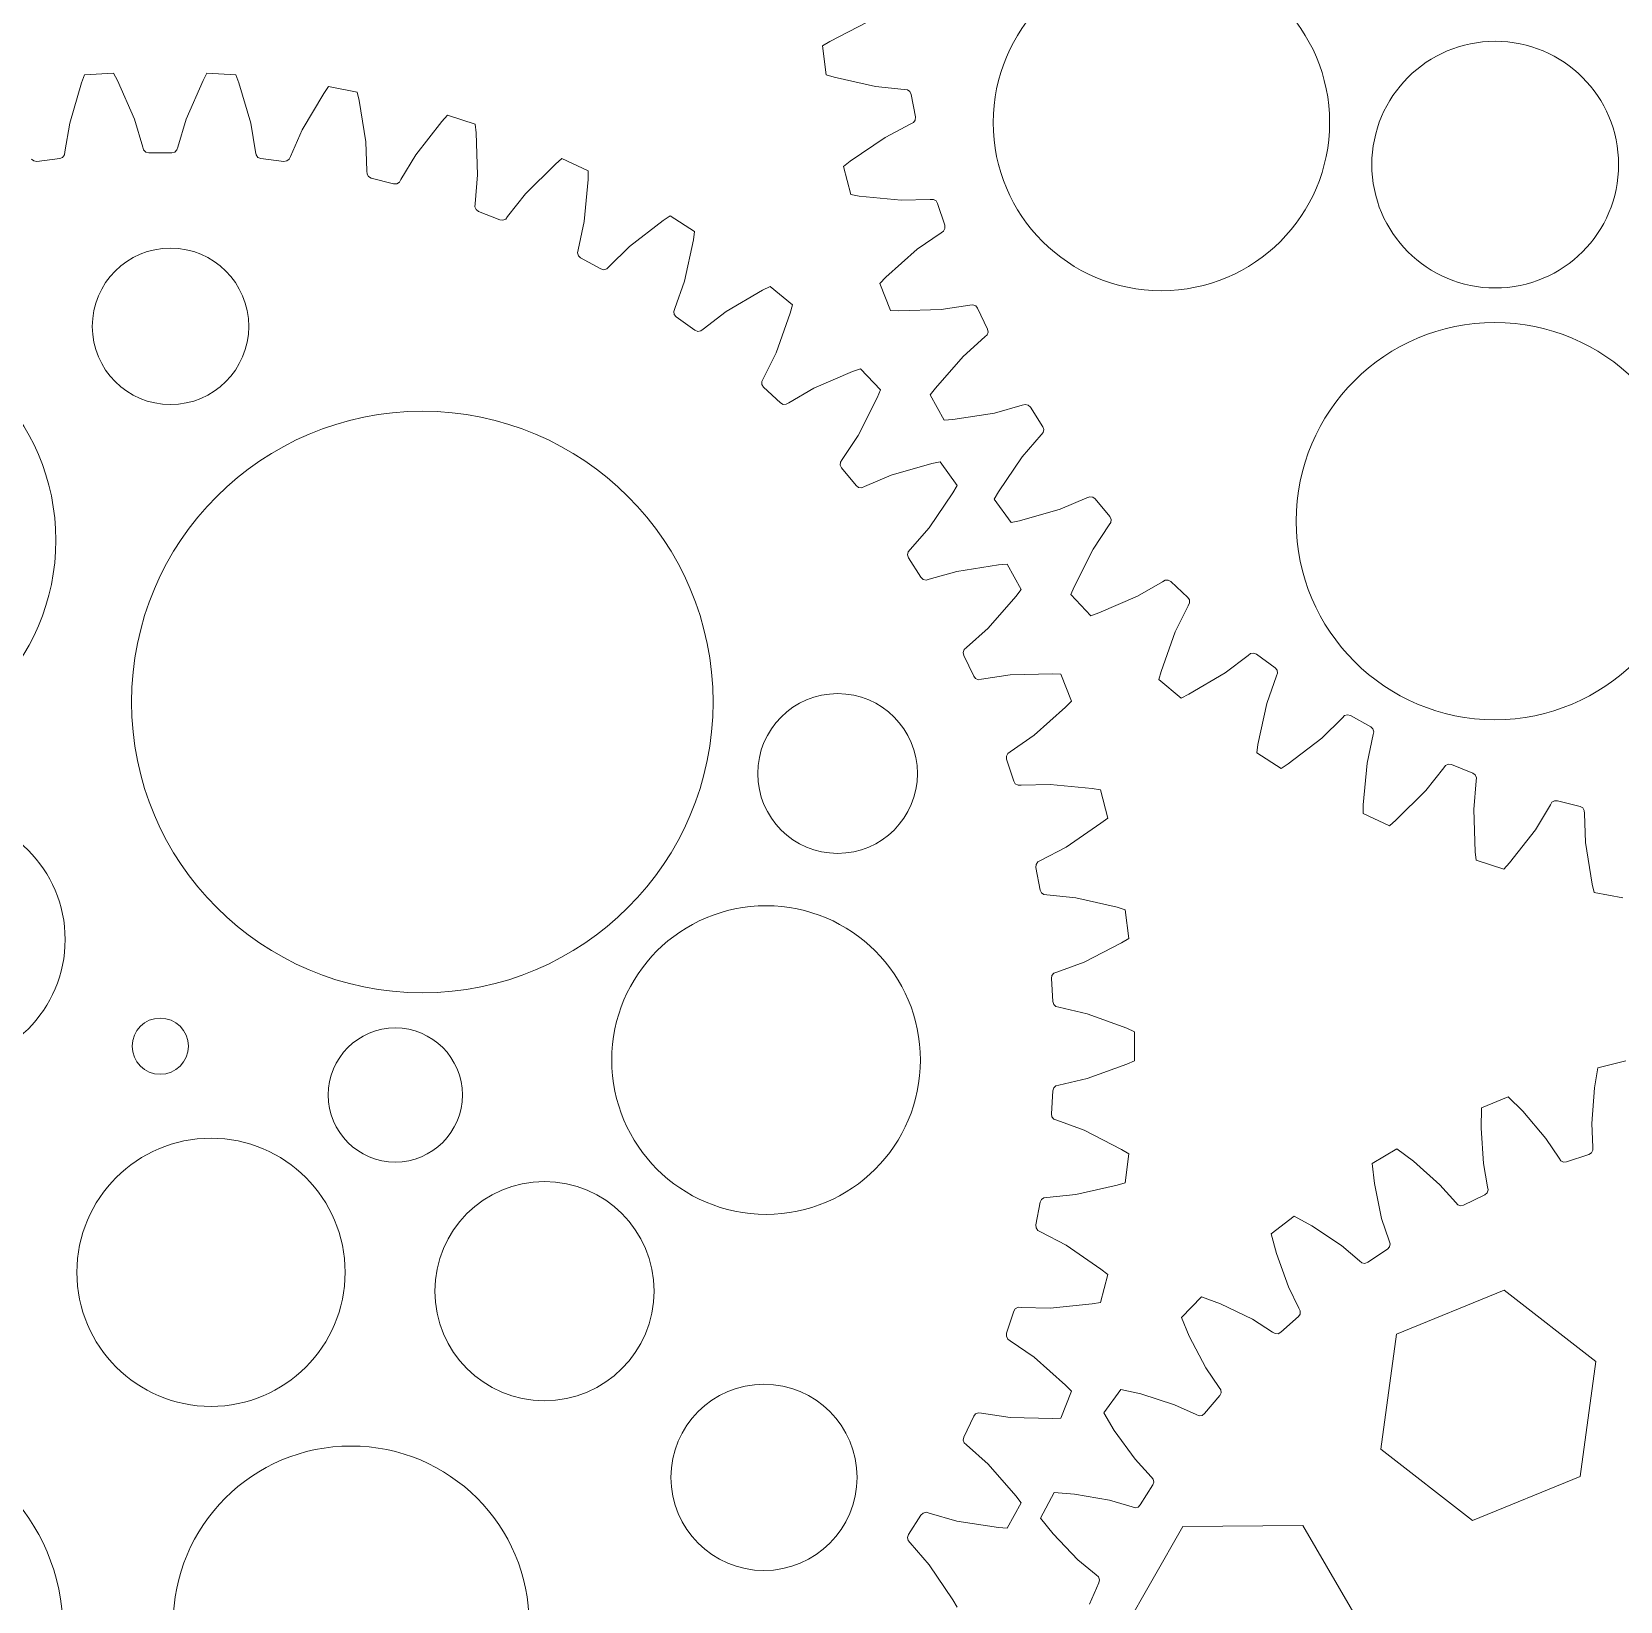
# Model space of a CAD drawing. Header units: millimetres. Extents: x -584 to 91, y -356 to 139.
# Drawn here: x -60.4 to 24.4, y -8.6 to 75.1 of the extents above; entities that cross this region are included whole.
import ezdxf

# ---------------------------------------------------------------- set-up
doc = ezdxf.new("R2010")
doc.units = ezdxf.units.MM
doc.layers.get('0').update_dxf_attribs({"linetype": 'CONTINUOUS'})

msp = doc.modelspace()

# ---------------------------------------------------------------- linework, layer by layer
at = {"color": 5, "lineweight": 0}
for p, q in [((-15.771, 75.652), (-17.773, 74.623)), ((-17.773, 74.623), (-18.162, 74.388)), ((-18.162, 74.388), (-17.968, 72.849)), ((-55.991, 72.94), (-57.539, 72.843)), ((-55.781, 72.537), (-55.991, 72.94)), ((-51.009, 72.94), (-51.219, 72.537)), ((-49.461, 72.843), (-51.009, 72.94)), ((-57.696, 72.417), (-58.332, 70.258)), ((-57.539, 72.843), (-57.696, 72.417)), ((-54.88, 70.475), (-55.781, 72.537)), ((-51.219, 72.537), (-52.12, 70.475)), ((-49.304, 72.417), (-49.461, 72.843)), ((-48.668, 70.258), (-49.304, 72.417)), ((-44.519, 72.219), (-44.778, 71.845)), ((-42.996, 71.928), (-44.519, 72.219)), ((-17.968, 72.849), (-17.532, 72.718)), ((-17.532, 72.718), (-15.338, 72.22)), ((-15.338, 72.22), (-13.797, 72.061)), ((-13.797, 72.061), (-13.635, 72.046)), ((-13.635, 72.046), (-13.502, 71.953)), ((-44.778, 71.845), (-45.93, 69.912)), ((-42.892, 71.485), (-42.996, 71.928)), ((-42.532, 69.264), (-42.892, 71.485)), ((-13.502, 71.953), (-13.433, 71.805)), ((-13.433, 71.805), (-13.203, 70.596)), ((-54.435, 68.991), (-54.88, 70.475)), ((-52.12, 70.475), (-52.565, 68.991)), ((-38.17, 70.689), (-38.474, 70.351)), ((-36.695, 70.21), (-38.17, 70.689)), ((-13.212, 70.433), (-13.301, 70.297)), ((-13.203, 70.596), (-13.212, 70.433)), ((-58.332, 70.258), (-58.587, 68.73)), ((-48.413, 68.73), (-48.668, 70.258)), ((-45.93, 69.912), (-46.558, 68.495)), ((-38.474, 70.351), (-39.86, 68.578)), ((-36.649, 69.758), (-36.695, 70.21)), ((-36.57, 67.509), (-36.649, 69.758)), ((-14.821, 69.509), (-16.678, 68.238)), ((-13.446, 70.224), (-14.821, 69.509)), ((-13.301, 70.297), (-13.446, 70.224)), ((-58.587, 68.73), (-58.612, 68.569)), ((-54.39, 68.835), (-54.435, 68.991)), ((-54.273, 68.722), (-54.39, 68.835)), ((-54.116, 68.682), (-54.273, 68.722)), ((-52.884, 68.682), (-54.116, 68.682)), ((-52.727, 68.722), (-52.884, 68.682)), ((-52.61, 68.835), (-52.727, 68.722)), ((-52.565, 68.991), (-52.61, 68.835)), ((-48.388, 68.569), (-48.413, 68.73)), ((-42.471, 67.716), (-42.532, 69.264)), ((-60.248, 68.248), (-60.378, 68.346)), ((-60.087, 68.229), (-60.248, 68.248)), ((-58.865, 68.383), (-60.087, 68.229)), ((-58.714, 68.442), (-58.865, 68.383)), ((-58.612, 68.569), (-58.714, 68.442)), ((-48.286, 68.442), (-48.388, 68.569)), ((-48.135, 68.383), (-48.286, 68.442)), ((-46.913, 68.229), (-48.135, 68.383)), ((-46.752, 68.248), (-46.913, 68.229)), ((-46.622, 68.346), (-46.752, 68.248)), ((-46.558, 68.495), (-46.622, 68.346)), ((-39.86, 68.578), (-40.66, 67.251)), ((-32.407, 68.079), (-34.004, 66.493)), ((-32.064, 68.376), (-32.407, 68.079)), ((-30.66, 67.716), (-32.064, 68.376)), ((-16.678, 68.238), (-17.034, 67.956)), ((-17.034, 67.956), (-16.648, 66.454)), ((-42.466, 67.553), (-42.471, 67.716)), ((-42.381, 67.415), (-42.466, 67.553)), ((-42.238, 67.337), (-42.381, 67.415)), ((-41.046, 67.031), (-42.238, 67.337)), ((-40.883, 67.03), (-41.046, 67.031)), ((-40.742, 67.11), (-40.883, 67.03)), ((-40.66, 67.251), (-40.742, 67.11)), ((-36.703, 65.965), (-36.57, 67.509)), ((-30.874, 65.02), (-30.67, 67.261)), ((-30.67, 67.261), (-30.66, 67.716)), ((-34.004, 66.493), (-34.964, 65.277)), ((-16.648, 66.454), (-16.2, 66.378)), ((-16.2, 66.378), (-13.961, 66.159)), ((-13.961, 66.159), (-12.411, 66.194)), ((-12.411, 66.194), (-12.249, 66.2)), ((-12.249, 66.2), (-12.105, 66.124)), ((-12.105, 66.124), (-12.019, 65.986)), ((-36.719, 65.803), (-36.703, 65.965)), ((-36.652, 65.655), (-36.719, 65.803)), ((-36.52, 65.56), (-36.652, 65.655)), ((-35.375, 65.107), (-36.52, 65.56)), ((-34.964, 65.277), (-35.063, 65.148)), ((-26.295, 65.316), (-26.673, 65.064)), ((-24.985, 64.485), (-26.295, 65.316)), ((-12.019, 65.986), (-11.639, 64.815)), ((-35.213, 65.086), (-35.375, 65.107)), ((-35.063, 65.148), (-35.213, 65.086)), ((-31.199, 63.505), (-30.874, 65.02)), ((-26.673, 65.064), (-28.456, 63.691)), ((-25.052, 64.035), (-24.985, 64.485)), ((-11.699, 64.507), (-11.834, 64.416)), ((-11.627, 64.653), (-11.699, 64.507)), ((-11.639, 64.815), (-11.627, 64.653)), ((-28.456, 63.691), (-29.561, 62.604)), ((-25.535, 61.837), (-25.052, 64.035)), ((-11.834, 64.416), (-13.108, 63.534)), ((-31.236, 63.347), (-31.199, 63.505)), ((-31.188, 63.191), (-31.236, 63.347)), ((-31.069, 63.081), (-31.188, 63.191)), ((-29.989, 62.488), (-31.069, 63.081)), ((-13.108, 63.534), (-14.791, 62.04)), ((-29.832, 62.446), (-29.989, 62.488)), ((-29.675, 62.489), (-29.832, 62.446)), ((-29.561, 62.604), (-29.675, 62.489)), ((-14.791, 62.04), (-15.109, 61.716)), ((-26.048, 60.375), (-25.535, 61.837)), ((-21.362, 61.354), (-23.303, 60.215)), ((-20.955, 61.556), (-21.362, 61.354)), ((-19.76, 60.568), (-20.955, 61.556)), ((-15.109, 61.716), (-14.538, 60.274)), ((-26.104, 60.222), (-26.048, 60.375)), ((-26.076, 60.062), (-26.104, 60.222)), ((-23.303, 60.215), (-24.535, 59.276)), ((-19.883, 60.13), (-19.76, 60.568)), ((-14.538, 60.274), (-14.084, 60.255)), ((-14.084, 60.255), (-11.834, 60.318)), ((-11.834, 60.318), (-10.302, 60.548)), ((-10.302, 60.548), (-10.142, 60.574)), ((-10.142, 60.574), (-9.99, 60.516)), ((-9.99, 60.516), (-9.887, 60.39)), ((-9.887, 60.39), (-9.362, 59.276)), ((-25.971, 59.938), (-26.076, 60.062)), ((-24.975, 59.214), (-25.971, 59.938)), ((-20.638, 58.01), (-19.883, 60.13)), ((-24.824, 59.153), (-24.975, 59.214)), ((-24.663, 59.176), (-24.824, 59.153)), ((-24.535, 59.276), (-24.663, 59.176)), ((-9.506, 58.856), (-10.66, 57.821)), ((-9.384, 58.963), (-9.506, 58.856)), ((-9.331, 59.116), (-9.384, 58.963)), ((-9.362, 59.276), (-9.331, 59.116)), ((-21.329, 56.624), (-20.638, 58.01)), ((-10.66, 57.821), (-12.142, 56.128)), ((-16.558, 57.008), (-18.626, 56.121)), ((-16.129, 57.158), (-16.558, 57.008)), ((-15.067, 56.027), (-16.129, 57.158)), ((-21.404, 56.479), (-21.329, 56.624)), ((-21.396, 56.317), (-21.404, 56.479)), ((-21.308, 56.18), (-21.396, 56.317)), ((-20.41, 55.337), (-21.308, 56.18)), ((-18.626, 56.121), (-19.966, 55.344)), ((-15.244, 55.609), (-15.067, 56.027)), ((-12.142, 56.128), (-12.417, 55.766)), ((-20.269, 55.258), (-20.41, 55.337)), ((-20.106, 55.261), (-20.269, 55.258)), ((-19.966, 55.344), (-20.106, 55.261)), ((-16.258, 53.6), (-15.244, 55.609)), ((-12.417, 55.766), (-11.67, 54.407)), ((-8.993, 54.79), (-7.502, 55.21)), ((-7.502, 55.21), (-7.346, 55.256)), ((-7.346, 55.256), (-7.188, 55.218)), ((-7.188, 55.218), (-7.07, 55.106)), ((-7.07, 55.106), (-6.41, 54.066)), ((-11.67, 54.407), (-11.217, 54.446)), ((-11.217, 54.446), (-8.993, 54.79)), ((-17.118, 52.311), (-16.258, 53.6)), ((-6.5, 53.631), (-7.514, 52.46)), ((-6.392, 53.752), (-6.5, 53.631)), ((-6.41, 54.066), (-6.359, 53.912)), ((-6.359, 53.912), (-6.392, 53.752)), ((-17.223, 52.015), (-17.21, 52.177)), ((-17.153, 51.868), (-17.223, 52.015)), ((-17.21, 52.177), (-17.118, 52.311)), ((-16.368, 50.919), (-17.153, 51.868)), ((-12.336, 52.094), (-14.499, 51.474)), ((-11.892, 52.189), (-12.336, 52.094)), ((-10.98, 50.934), (-11.892, 52.189)), ((-7.514, 52.46), (-8.773, 50.594)), ((-16.237, 50.823), (-16.368, 50.919)), ((-15.926, 50.87), (-16.075, 50.805)), ((-14.499, 51.474), (-15.926, 50.87)), ((-11.208, 50.541), (-10.98, 50.934)), ((-16.075, 50.805), (-16.237, 50.823)), ((-12.466, 48.675), (-11.208, 50.541)), ((-8.773, 50.594), (-9, 50.201)), ((-9, 50.201), (-8.089, 48.946)), ((-5.481, 49.662), (-4.054, 50.265)), ((-4.054, 50.265), (-3.905, 50.33)), ((-3.905, 50.33), (-3.744, 50.312)), ((-3.744, 50.312), (-3.613, 50.216)), ((-3.613, 50.216), (-2.828, 49.267)), ((-7.645, 49.041), (-5.481, 49.662)), ((-2.828, 49.267), (-2.758, 49.12)), ((-13.481, 47.504), (-12.466, 48.675)), ((-8.089, 48.946), (-7.645, 49.041)), ((-2.862, 48.824), (-3.722, 47.535)), ((-2.77, 48.958), (-2.862, 48.824)), ((-2.758, 49.12), (-2.77, 48.958)), ((-13.589, 47.383), (-13.481, 47.504)), ((-3.722, 47.535), (-4.737, 45.527)), ((-13.622, 47.224), (-13.589, 47.383)), ((-13.571, 47.069), (-13.622, 47.224)), ((-12.911, 46.029), (-13.571, 47.069)), ((-8.763, 46.689), (-10.987, 46.345)), ((-8.311, 46.728), (-8.763, 46.689)), ((-7.564, 45.369), (-8.311, 46.728)), ((-12.793, 45.917), (-12.911, 46.029)), ((-12.635, 45.879), (-12.793, 45.917)), ((-12.479, 45.925), (-12.635, 45.879)), ((-10.987, 46.345), (-12.479, 45.925)), ((-1.354, 45.014), (-0.014, 45.791)), ((-0.014, 45.791), (0.125, 45.875)), ((0.125, 45.875), (0.288, 45.877)), ((0.288, 45.877), (0.43, 45.798)), ((0.43, 45.798), (1.328, 44.955)), ((-9.321, 43.314), (-7.839, 45.007)), ((-7.839, 45.007), (-7.564, 45.369)), ((-4.737, 45.527), (-4.913, 45.108)), ((-4.913, 45.108), (-3.852, 43.977)), ((-3.423, 44.127), (-1.354, 45.014)), ((1.328, 44.955), (1.416, 44.818)), ((-3.852, 43.977), (-3.423, 44.127)), ((1.349, 44.511), (0.657, 43.125)), ((1.423, 44.656), (1.349, 44.511)), ((1.416, 44.818), (1.423, 44.656)), ((-10.475, 42.279), (-9.321, 43.314)), ((0.657, 43.125), (-0.098, 41.005)), ((-10.65, 42.019), (-10.597, 42.172)), ((-10.618, 41.859), (-10.65, 42.019)), ((-10.094, 40.745), (-10.618, 41.859)), ((-10.597, 42.172), (-10.475, 42.279)), ((3.322, 40.92), (4.555, 41.859)), ((4.555, 41.859), (4.683, 41.959)), ((4.683, 41.959), (4.844, 41.982)), ((4.844, 41.982), (4.994, 41.921)), ((4.994, 41.921), (5.991, 41.198)), ((-9.991, 40.619), (-10.094, 40.745)), ((-8.146, 40.817), (-9.678, 40.588)), ((-5.897, 40.88), (-8.146, 40.817)), ((-5.442, 40.861), (-5.897, 40.88)), ((-4.872, 39.419), (-5.442, 40.861)), ((-0.098, 41.005), (-0.22, 40.567)), ((1.381, 39.781), (3.322, 40.92)), ((6.067, 40.76), (5.555, 39.298)), ((5.991, 41.198), (6.095, 41.073)), ((6.123, 40.913), (6.067, 40.76)), ((6.095, 41.073), (6.123, 40.913)), ((-9.839, 40.561), (-9.991, 40.619)), ((-9.678, 40.588), (-9.839, 40.561)), ((-0.22, 40.567), (0.975, 39.579)), ((-6.873, 37.601), (-5.19, 39.095)), ((-5.19, 39.095), (-4.872, 39.419)), ((0.975, 39.579), (1.381, 39.781)), ((5.555, 39.298), (5.072, 37.1)), ((8.476, 37.444), (9.58, 38.531)), ((9.58, 38.531), (9.695, 38.646)), ((9.695, 38.646), (9.852, 38.689)), ((9.852, 38.689), (10.009, 38.648)), ((10.009, 38.648), (11.088, 38.054)), ((-8.147, 36.719), (-6.873, 37.601)), ((6.692, 36.072), (8.476, 37.444)), ((11.219, 37.63), (10.894, 36.115)), ((11.088, 38.054), (11.207, 37.944)), ((11.207, 37.944), (11.255, 37.788)), ((11.255, 37.788), (11.219, 37.63)), ((-8.353, 36.482), (-8.282, 36.628)), ((-8.342, 36.32), (-8.353, 36.482)), ((-8.282, 36.628), (-8.147, 36.719)), ((5.072, 37.1), (5.005, 36.65)), ((5.005, 36.65), (6.314, 35.82)), ((-7.961, 35.149), (-8.342, 36.32)), ((6.314, 35.82), (6.692, 36.072)), ((10.894, 36.115), (10.69, 33.874)), ((14.024, 34.642), (14.984, 35.859)), ((14.984, 35.859), (15.083, 35.987)), ((15.083, 35.987), (15.233, 36.049)), ((15.233, 36.049), (15.394, 36.028)), ((15.394, 36.028), (16.539, 35.575)), ((-7.875, 35.011), (-7.961, 35.149)), ((-7.731, 34.935), (-7.875, 35.011)), ((-7.569, 34.941), (-7.731, 34.935)), ((-6.02, 34.976), (-7.569, 34.941)), ((-3.78, 34.757), (-6.02, 34.976)), ((-3.332, 34.681), (-3.78, 34.757)), ((16.539, 35.575), (16.671, 35.48)), ((16.722, 35.17), (16.589, 33.626)), ((16.671, 35.48), (16.738, 35.332)), ((16.738, 35.332), (16.722, 35.17)), ((-2.946, 33.179), (-3.332, 34.681)), ((12.427, 33.057), (14.024, 34.642)), ((20.679, 33.884), (20.761, 34.025)), ((20.761, 34.025), (20.902, 34.105)), ((20.902, 34.105), (21.065, 34.104)), ((21.065, 34.104), (22.258, 33.798)), ((-3.303, 32.898), (-2.946, 33.179)), ((10.69, 33.874), (10.68, 33.42)), ((10.68, 33.42), (12.083, 32.759)), ((12.083, 32.759), (12.427, 33.057)), ((16.589, 33.626), (16.668, 31.377)), ((19.879, 32.557), (20.679, 33.884)), ((22.258, 33.798), (22.401, 33.72)), ((22.401, 33.72), (22.486, 33.582)), ((22.486, 33.582), (22.49, 33.419)), ((22.49, 33.419), (22.552, 31.871)), ((-5.16, 31.626), (-3.303, 32.898)), ((18.493, 30.784), (19.879, 32.557)), ((-6.534, 30.911), (-5.16, 31.626)), ((16.668, 31.377), (16.715, 30.925)), ((22.552, 31.871), (22.912, 29.65)), ((-6.778, 30.54), (-6.769, 30.702)), ((-6.547, 29.33), (-6.778, 30.54)), ((-6.769, 30.702), (-6.679, 30.838)), ((-6.679, 30.838), (-6.534, 30.911)), ((16.715, 30.925), (18.19, 30.446)), ((18.19, 30.446), (18.493, 30.784)), ((-6.479, 29.182), (-6.547, 29.33)), ((-6.346, 29.089), (-6.479, 29.182)), ((-6.184, 29.074), (-6.346, 29.089)), ((-4.643, 28.915), (-6.184, 29.074)), ((-2.448, 28.417), (-4.643, 28.915)), ((22.912, 29.65), (23.015, 29.207)), ((23.015, 29.207), (24.538, 28.917)), ((-2.013, 28.286), (-2.448, 28.417)), ((-1.819, 26.747), (-2.013, 28.286)), ((-4.209, 25.484), (-2.208, 26.512)), ((-2.208, 26.512), (-1.819, 26.747)), ((-5.663, 24.946), (-4.209, 25.484)), ((-5.951, 24.609), (-5.921, 24.768)), ((-5.873, 23.379), (-5.951, 24.609)), ((-5.921, 24.768), (-5.816, 24.892)), ((-5.816, 24.892), (-5.663, 24.946)), ((-5.824, 23.225), (-5.873, 23.379)), ((-5.704, 23.115), (-5.824, 23.225)), ((-5.545, 23.08), (-5.704, 23.115)), ((-4.036, 22.73), (-5.545, 23.08)), ((-1.921, 21.96), (-4.036, 22.73)), ((-1.506, 21.775), (-1.921, 21.96)), ((-1.506, 20.225), (-1.506, 21.775)), ((-4.036, 19.27), (-1.921, 20.04)), ((-1.921, 20.04), (-1.506, 20.225)), ((23.209, 19.844), (23.032, 18.771)), ((24.7, 20.216), (23.209, 19.844)), ((-5.873, 18.621), (-5.824, 18.775)), ((-5.824, 18.775), (-5.704, 18.885)), ((-5.704, 18.885), (-5.545, 18.92)), ((-5.545, 18.92), (-4.036, 19.27)), ((23.032, 18.771), (22.886, 16.878)), ((-5.951, 17.391), (-5.873, 18.621)), ((18.432, 18.292), (17.006, 17.716)), ((19.206, 17.528), (18.432, 18.292)), ((-5.921, 17.232), (-5.951, 17.391)), ((-5.816, 17.108), (-5.921, 17.232)), ((-5.663, 17.054), (-5.816, 17.108)), ((-4.209, 16.516), (-5.663, 17.054)), ((17.006, 17.716), (16.98, 16.629)), ((20.437, 16.082), (19.206, 17.528)), ((-2.208, 15.488), (-4.209, 16.516)), ((16.98, 16.629), (17.099, 14.734)), ((22.886, 16.878), (22.941, 15.611)), ((-1.819, 15.253), (-2.208, 15.488)), ((12.492, 15.515), (11.161, 14.746)), ((13.365, 14.865), (12.492, 15.515)), ((21.137, 15.025), (20.437, 16.082)), ((22.869, 15.305), (22.731, 15.219)), ((22.946, 15.448), (22.869, 15.305)), ((22.941, 15.611), (22.946, 15.448)), ((-2.013, 13.714), (-1.819, 15.253)), ((11.161, 14.746), (11.286, 13.665)), ((14.785, 13.605), (13.365, 14.865)), ((17.099, 14.734), (17.33, 13.487)), ((21.228, 14.89), (21.137, 15.025)), ((21.374, 14.819), (21.228, 14.89)), ((21.537, 14.831), (21.374, 14.819)), ((22.731, 15.219), (21.537, 14.831)), ((-4.643, 13.085), (-2.448, 13.583)), ((-2.448, 13.583), (-2.013, 13.714)), ((11.286, 13.665), (11.668, 11.805)), ((15.626, 12.655), (14.785, 13.605)), ((-6.547, 12.67), (-6.479, 12.818)), ((-6.479, 12.818), (-6.346, 12.911)), ((-6.346, 12.911), (-6.184, 12.926)), ((-6.184, 12.926), (-4.643, 13.085)), ((17.177, 13.07), (16.048, 12.519)), ((17.302, 13.174), (17.177, 13.07)), ((17.358, 13.327), (17.302, 13.174)), ((17.33, 13.487), (17.358, 13.327)), ((-6.778, 11.46), (-6.547, 12.67)), ((6.997, 11.937), (5.785, 10.991)), ((7.951, 11.416), (6.997, 11.937)), ((15.735, 12.535), (15.626, 12.655)), ((15.889, 12.485), (15.735, 12.535)), ((16.048, 12.519), (15.889, 12.485)), ((-6.769, 11.298), (-6.778, 11.46)), ((-6.679, 11.162), (-6.769, 11.298)), ((-6.534, 11.089), (-6.679, 11.162)), ((-5.16, 10.374), (-6.534, 11.089)), ((9.533, 10.365), (7.951, 11.416)), ((11.668, 11.805), (12.07, 10.603)), ((-3.303, 9.102), (-5.16, 10.374)), ((5.785, 10.991), (6.06, 9.938)), ((10.498, 9.542), (9.533, 10.365)), ((12.086, 10.289), (11.977, 10.168)), ((12.07, 10.603), (12.12, 10.448)), ((12.12, 10.448), (12.086, 10.289)), ((6.06, 9.938), (6.697, 8.149)), ((10.622, 9.438), (10.498, 9.542)), ((10.783, 9.41), (10.622, 9.438)), ((10.935, 9.466), (10.783, 9.41)), ((11.977, 10.168), (10.935, 9.466)), ((-3.332, 7.319), (-2.946, 8.821)), ((-2.946, 8.821), (-3.303, 9.102)), ((2.053, 7.63), (0.985, 6.524)), ((3.071, 7.247), (2.053, 7.63)), ((6.697, 8.149), (7.262, 7.014)), ((-8.342, 5.68), (-7.961, 6.851)), ((-7.961, 6.851), (-7.875, 6.989)), ((-7.875, 6.989), (-7.731, 7.065)), ((-7.731, 7.065), (-7.569, 7.059)), ((-7.569, 7.059), (-6.02, 7.024)), ((-6.02, 7.024), (-3.78, 7.243)), ((-3.78, 7.243), (-3.332, 7.319)), ((4.783, 6.427), (3.071, 7.247)), ((7.262, 7.014), (7.333, 6.868)), ((7.333, 6.868), (7.321, 6.706)), ((0.985, 6.524), (1.403, 5.52)), ((5.853, 5.745), (4.783, 6.427)), ((7.23, 6.571), (6.297, 5.731)), ((7.321, 6.706), (7.23, 6.571)), ((-8.353, 5.518), (-8.342, 5.68)), ((-8.282, 5.372), (-8.353, 5.518)), ((-8.147, 5.281), (-8.282, 5.372)), ((-6.873, 4.399), (-8.147, 5.281)), ((1.403, 5.52), (2.283, 3.837)), ((5.991, 5.66), (5.853, 5.745)), ((6.153, 5.654), (5.991, 5.66)), ((6.297, 5.731), (6.153, 5.654)), ((-5.19, 2.905), (-6.873, 4.399)), ((2.283, 3.837), (3.001, 2.792)), ((-5.442, 1.139), (-4.872, 2.581)), ((-4.872, 2.581), (-5.19, 2.905)), ((-2.244, 2.677), (-3.147, 1.433)), ((-1.182, 2.439), (-2.244, 2.677)), ((3.001, 2.792), (3.091, 2.657)), ((3.091, 2.657), (3.102, 2.495)), ((0.628, 1.865), (-1.182, 2.439)), ((1.782, 1.339), (0.628, 1.865)), ((3.031, 2.349), (2.223, 1.387)), ((3.102, 2.495), (3.031, 2.349)), ((-10.618, 0.141), (-10.094, 1.255)), ((-10.094, 1.255), (-9.991, 1.381)), ((-9.991, 1.381), (-9.839, 1.439)), ((-9.839, 1.439), (-9.678, 1.412)), ((-9.678, 1.412), (-8.146, 1.183)), ((-8.146, 1.183), (-5.897, 1.12)), ((-5.897, 1.12), (-5.442, 1.139)), ((-3.147, 1.433), (-2.593, 0.497)), ((1.93, 1.273), (1.782, 1.339)), ((2.092, 1.291), (1.93, 1.273)), ((2.223, 1.387), (2.092, 1.291)), ((-10.65, -0.019), (-10.618, 0.141)), ((-2.593, 0.497), (-1.488, -1.047)), ((-10.597, -0.172), (-10.65, -0.019)), ((-10.475, -0.279), (-10.597, -0.172)), ((-9.321, -1.314), (-10.475, -0.279)), ((-7.839, -3.007), (-9.321, -1.314)), ((-1.488, -1.047), (-0.631, -1.982)), ((-0.54, -2.417), (-1.206, -3.482)), ((-0.631, -1.982), (-0.523, -2.103)), ((-0.49, -2.263), (-0.54, -2.417)), ((-0.523, -2.103), (-0.49, -2.263)), ((-8.311, -4.728), (-7.564, -3.369)), ((-7.564, -3.369), (-7.839, -3.007)), ((-5.809, -2.827), (-6.531, -4.184)), ((-4.725, -2.915), (-5.809, -2.827)), ((-2.852, -3.231), (-4.725, -2.915)), ((-1.636, -3.591), (-2.852, -3.231)), ((-13.571, -5.069), (-12.911, -4.029)), ((-12.911, -4.029), (-12.793, -3.917)), ((-12.793, -3.917), (-12.635, -3.879)), ((-12.635, -3.879), (-12.479, -3.925)), ((-12.479, -3.925), (-10.987, -4.345)), ((-6.531, -4.184), (-5.851, -5.034)), ((-1.48, -3.635), (-1.636, -3.591)), ((-1.322, -3.595), (-1.48, -3.635)), ((-1.206, -3.482), (-1.322, -3.595)), ((-13.622, -5.224), (-13.571, -5.069)), ((-10.987, -4.345), (-8.763, -4.689)), ((-8.763, -4.689), (-8.311, -4.728)), ((-5.851, -5.034), (-4.542, -6.409)), ((-13.589, -5.383), (-13.622, -5.224)), ((-13.481, -5.504), (-13.589, -5.383)), ((-12.466, -6.675), (-13.481, -5.504)), ((-11.208, -8.541), (-12.466, -6.675)), ((-4.542, -6.409), (-3.564, -7.216)), ((-3.564, -7.216), (-3.44, -7.321)), ((-3.44, -7.321), (-3.384, -7.474)), ((-3.384, -7.474), (-3.413, -7.634)), ((-3.413, -7.634), (-3.924, -8.781)), ((-10.98, -8.934), (-11.208, -8.541))]:
    msp.add_line(p, q, dxfattribs=at)
at = {"color": 1, "lineweight": 0}
for p, q in [((12.463, 5.629), (18.203, 7.973)), ((18.203, 7.973), (23.103, 4.175)), ((11.624, -0.514), (12.463, 5.629)), ((23.103, 4.175), (22.264, -1.968)), ((16.524, -4.313), (11.624, -0.514)), ((22.264, -1.968), (16.524, -4.313)), ((-2.108, -10.191), (1.059, -4.629)), ((1.059, -4.629), (7.459, -4.591)), ((7.459, -4.591), (10.692, -10.114))]:
    msp.add_line(p, q, dxfattribs=at)
for centre, radius in [((-0.078, 70.299), 8.974), ((17.733, 68.054), 6.584), ((-52.953, 59.422), 4.174), ((-70.806, 48.006), 11.733), ((17.714, 49.026), 10.6), ((-39.516, 39.371), 15.518), ((-17.357, 35.554), 4.263), ((-65.333, 26.692), 6.758), ((-21.173, 20.261), 8.235), ((-53.5, 21), 1.5), ((-40.958, 18.396), 3.58), ((-50.792, 8.932), 7.156), ((-33.002, 7.929), 5.85), ((-21.285, -2.014), 4.969), ((-69.305, -10.109), 10.6), ((-43.316, -9.839), 9.5)]:
    msp.add_circle(centre, radius, dxfattribs=at)

doc.saveas('drawing.dxf')
